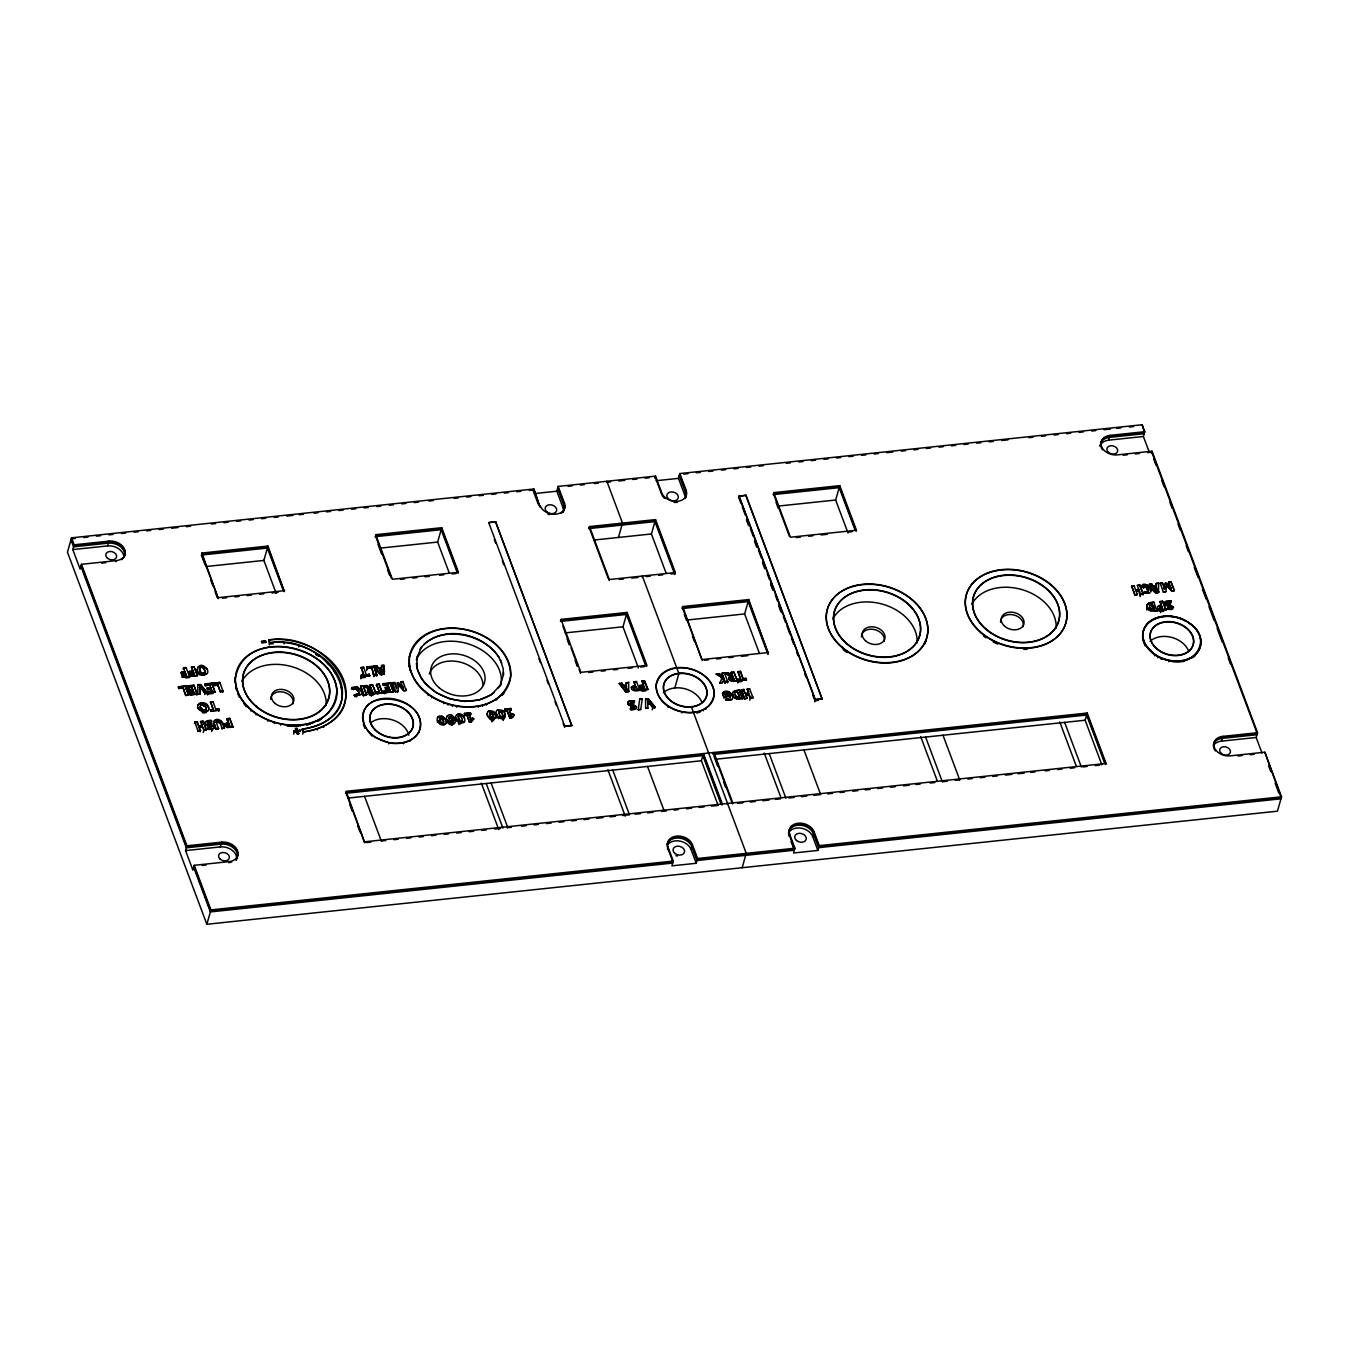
<?xml version="1.0" encoding="UTF-8"?>
<svg xmlns="http://www.w3.org/2000/svg" width="1349" height="1349" viewBox="0 0 1349 1349"><rect width="100%" height="100%" fill="white"/><g stroke="black" fill="none" stroke-linecap="round" stroke-linejoin="round"><path stroke-width="1.5" d="M206.937 694.094L207.324 692.745L200.664 684.516L197.797 684.651L197.831 694.128L200.141 693.875L199.837 686.135L205.082 693.184L204.694 694.533M200.141 693.875L200.192 689.069M383.909 674.433C385.831 670.402 382.256 660.066 381.548 668.261L378.715 668.564C372.712 660.858 375.68 672.274 381.244 674.888L383.993 674.095L383.892 665.124M623.592 685.461C630.27 684.483 621.602 687.619 621.838 683.083L619.275 683.673L626.02 692.121L628.685 691.649L628.668 682.358L626.206 682.948L628.668 682.358M654.72 708.343L655.108 706.994L648.447 698.765L645.581 698.9L645.615 708.377L647.925 708.124L647.621 700.384L648.076 702.981M1158.471 591.199L1158.656 583.139L1156.295 583.392L1156.312 586.275L1153.479 586.579C1147.476 578.873 1150.444 590.289 1156.009 592.902C1159.516 594.673 1158.403 588.805 1158.673 592.447M498.337 687.939L499.99 685.528L491.609 694.516L479.485 699.912L465 701.446L449.892 698.917L435.997 692.627L424.986 683.336L420.989 677.889L417.246 669.222L416.892 657.267L416.504 660.116M503.43 672.156L503.379 675.04L503.244 668.885L500.445 660.116L501.71 663M205.402 671.313L204.947 672.982L205.402 671.313C199.23 658.143 197.021 679.93 205.402 671.819M200.293 706.556C201.709 699.052 210.832 711.176 203.159 710.046C194.88 699.827 204.137 716.201 206.313 708.663M732.49 694.246L732.844 695.78L732.726 692.661M1157.189 611.063L1156.548 609.411L1157.189 611.063L1149.146 610.456L1147.257 607.994L1147.139 604.875M235.181 678.614L235.013 681.987C239.363 625.818 333.557 642.68 336.879 691.244C331.702 746.452 238.486 729 235.299 680.975M656.272 684.483C654.08 714.397 710.805 725.492 714.177 693.234C711.901 666.086 662.595 656.474 655.985 685.494M224.474 725.02L224.592 724.059M631.315 688.175L631.433 687.231M1157.493 606.898L1157.88 609.208L1159.651 610.355L1165.924 610.052L1162.551 601.199L1160.022 601.469L1161.202 605.229L1158.606 605.903L1161.304 604.892L1160.022 601.469M398.697 685.022L403.84 690.975L406.353 690.519L405.745 688.884L406.454 690.182L403.941 690.637L398.697 685.022L397.854 691.43L395.409 691.868L392.205 682.729L394.582 682.476L396.454 688.968L397.314 682.914L398.63 682.779L403.3 687.923L397.314 682.914M1162.433 583.072C1157.105 581.925 1166.598 583.932 1164.389 589.226L1165.249 583.19L1166.565 583.055L1171.236 588.181L1165.249 583.19M1149.432 605.566L1151.776 603.728C1158.572 611.282 1149.685 612.379 1149.483 605.92M211.355 727.836L206.06 725.189L205.099 722.423M627.74 702.964L627.791 703.942L627.791 702.391M1164.507 603.357L1170.865 607.404L1165.62 605.195L1164.507 603.357L1166.396 600.878L1171.387 600.996L1164.794 602.278L1165.266 601.519M213.816 728.038L213.968 727.178L213.597 728.494C214.44 722.997 199.483 721.631 213.85 726.622M636.576 707.483C634.62 703.773 622.58 700.957 636.543 706.589M1173.529 607.202L1167.138 603.307L1173.529 607.202L1171.792 609.495L1166.969 609.276L1172.804 608.905M361.599 692.29C366.81 694.684 345.496 697.821 358.733 693.42M728.005 694.937L725.745 695.393L728.005 694.937L728.359 696.455L723.84 696.927L722.508 693.352C727.381 686.152 737.768 698.377 730.214 700.232C720.096 700.418 734.446 696.792 725.425 699.794M1151.152 590.272C1154.744 589.075 1140.192 579.497 1142.552 587.135L1146.178 586.646L1148.505 590.879M638.262 709.759L639.713 699.069L642.259 698.799L640.724 709.49L638.262 709.759L640.724 709.49M409.607 655.918C403.671 707.685 499.366 729.809 510.63 676.271C511.035 627.437 423.991 607.472 409.32 656.929M503.481 674.719L499.906 685.865M207.341 673.438C191.17 681.953 197.291 654.72 207.51 670.133M197.999 705.122C194.863 710.198 207.662 714.633 208.606 709.574C209.702 706.083 206.245 702.728 202.856 702.711C200.107 701.699 196.532 706.893 198.792 704.144M207.679 672.729L207.864 670.723M443.551 723.115C444.327 721.125 441.73 715.425 439.656 718.157M449.622 720.231C457.176 723.182 448.998 724.649 449.032 717.348M462.285 721.142L462.471 720.299C461.105 724.076 457.783 718.41 458.39 716.353M445.844 723.3C448.846 718.747 437.902 712.373 437.278 718.612C436.891 721.9 439.909 725.307 443.265 725.071C444.883 725.728 446.755 721.462 445.355 724.126M446.823 716.656C443.905 721.395 454.36 726.673 455.203 722.322C456.299 718.983 453.483 715.172 450.06 714.869C448.306 713.739 445.743 718.461 447.312 715.83M486.938 713.705L487.023 714.751L487.697 711.564M448.93 717.668L449.116 716.825L449.453 719.236M458.491 715.847L458.306 716.69L458.761 715.476L460.481 715.779L461.678 718.09M487.107 714.414C493.7 730.703 501.879 706.994 487.984 711.547M498.776 712.087C498.574 708.596 504.155 714.919 502.536 715.122M504.088 718.224L504.846 713.638L505.133 716.083M504.948 717.061L505.234 715.746M1160.14 582.987L1163.344 592.144L1165.806 591.688L1166.632 585.297L1171.876 590.896L1174.389 590.457L1170.949 581.841L1168.622 582.093L1169.6 585.297M730.062 698.006L729.961 695.561L730.163 697.551M358.851 693.352C360.588 692.56 355.478 694.87 354.231 695.14M1148.589 590.542L1148.404 591.334C1149.719 588.113 1144.879 583.915 1142.552 587.135M216.312 722.103L216.211 722.44C218.572 717.702 222.062 726.807 221.776 728.696C228.79 728.291 218.791 714.666 214.238 721.041M416.79 657.604L421.63 646.879L419.977 649.291M199.601 668.429L199.821 668.042M533.85 488.996L539.836 506.718L533.85 488.996L71.548 537.829L67.45 552.196L206.852 924.267L1277.452 811.171L1281.55 796.804L1264.839 752.202L1230.086 755.878A12.934 9.544 15.9 0 1 1214.269 747.413A12.934 9.544 15.9 0 1 1222.767 736.369L1257.538 732.692L1152.063 451.207L1117.309 454.883A12.934 9.544 15.9 0 1 1101.492 446.401A12.934 9.544 15.9 0 1 1109.991 435.373L1144.761 431.697L1142.148 424.733L679.845 473.566L678.48 478.355L684.736 495.083A12.934 9.544 15.9 0 1 685.275 497.646M74.161 544.794L108.915 541.118A12.934 9.544 15.9 0 1 124.732 549.599A12.934 9.544 15.9 0 1 116.216 560.628L81.463 564.304L80.097 569.093L72.795 549.583L74.161 544.794L71.548 537.829M72.795 549.583L107.549 545.923L108.915 541.118M115.93 561.639L116.216 560.628M201.625 554.034L201.912 553.039L267.945 546.058L284.369 591.655L267.658 547.053L201.625 554.034L218.336 598.636L201.912 553.039M181.036 673.623L181.424 672.274L185.117 671.886L181.322 672.611L181.778 673.842L185.471 673.455L181.778 673.842M178.355 686.843L185.268 686.118L178.355 686.843L178.574 688.513L183.127 687.72L178.574 688.513M183.211 669.171L183.582 667.822L186.111 667.553L189.518 676.54L182.3 677.299L182.098 675.63L186.449 675.158L186.044 674.382L186.347 675.495L182.098 675.63M182.3 677.299L189.619 676.203L189.231 677.535L185.622 677.923M186.111 667.553L183.498 668.16M185.774 695.544L183.346 688.479L185.774 695.544L188.573 694.735L185.606 687.467L188.489 695.072M189.332 671.448L189.416 674.011L189.332 671.448L193.042 671.043L191.507 666.996L194.037 666.726L197.443 675.697L190.226 676.456L190.024 674.787L194.374 674.331L193.497 672.274L189.804 672.679M188.759 675.191L189.619 676.203M190.024 674.787L194.273 674.669L193.396 672.611L189.703 672.999L189.248 671.768L192.941 671.38L191.507 666.996M186.617 689.626L187.275 687.282L191.777 686.793L187.191 687.602L186.988 685.933L193.885 685.208L197.156 694.195L190.209 694.937L189.804 693.285L194.087 692.83L193.211 690.772L189.518 691.177L188.843 693.521M190.226 676.456L197.544 675.36M197.443 675.697L194.037 666.726M193.109 673.623L193.497 672.274M193.211 690.772L189.416 691.497L188.961 690.283L192.755 689.541L191.777 686.793M189.804 693.285L194.087 692.83M196.853 669.424C196.634 672.999 204.019 677.417 207.442 673.1M191.625 688.901L191.996 687.568M197.966 666.962L202.957 666.355L207.173 668.885M190.209 694.937L197.258 693.858L196.87 695.207M188.961 690.283L192.755 689.541M196.482 692.509L193.885 685.208M199.365 669.728L201.675 672.932L204.593 673.303M193.986 693.167L193.683 692.037M200.765 673.927L201.153 672.578M205.301 671.65L202.603 667.485M197.797 684.651L200.579 684.854L207.223 693.082L204.981 693.521L199.736 686.472M201.288 674.281L201.675 672.932M199.45 687.484L199.837 686.135M197.831 694.128L200.242 693.538M198.084 708.056L202.721 711.513L207.729 710.889M199.618 703.318L205.857 703.942L208.842 708.444M204.997 684.027L211.894 683.302L204.997 684.027L205.2 685.714L209.786 684.904L205.2 685.714M194.475 723.384L194.846 722.035L197.342 721.782C196.212 727.971 205.756 726.959 200.563 721.445L203.058 721.175L206.515 729.792L203.766 730.585C204.964 725.121 195.909 725.829 200.495 730.753L198.067 731.209L194.846 722.035M201.085 704.549L204.525 705.274L206.228 708.495M198.741 726.082L197.342 721.782M207.071 688.041L210.764 687.653L207.071 688.041L207.426 689.609L211.22 688.884L207.426 689.609M203.143 705.662L203.53 704.313M203.733 705.915L204.104 704.583M207.729 691.717L212.097 690.924L211.692 690.132L212.012 691.261L207.729 691.717L208.218 693.032L215.267 691.953L208.319 692.695L207.645 695.039M202.333 712.845L202.721 711.513M204.239 706.286L204.626 704.937M209.786 684.904L209.702 685.225M201.945 725.745L200.563 721.445M198.067 731.209L200.579 730.416L199.332 727.077M203.446 712.997L203.834 711.648M214.508 690.621L212.265 684.651L215.165 692.29M212.94 683.201L219.853 682.459L212.94 683.201L213.142 684.87L217.611 684.398L220.359 691.902L223.074 691.43L219.853 682.459M204.626 712.947L205.014 711.614M205.874 709.827L206.33 708.158M212.569 686.877L213.243 684.533L217.712 684.061L220.359 691.902M206.414 730.113L203.058 721.175M200.208 731.765L200.579 730.416M205.756 712.744L206.144 711.412M218.639 708.697L219.044 710.35L210.866 711.21L210.377 709.894L213.176 709.608L210.528 701.918L213.058 701.649L215.705 709.338L218.639 708.697L215.705 709.338M204.947 723.334L205.335 721.934L205.014 722.76M205.099 723.975L205.048 722.997M205.706 721.496C216.43 721.125 209.483 718.545 205.233 722.271M203.193 732.608L203.868 730.264L202.535 726.74M205.486 724.649L205.2 723.637M210.377 709.894L213.277 709.27L210.528 701.918M217.712 684.061L217.56 686.169L217.931 684.837M206.06 725.189L205.588 724.329M213.058 701.649L210.427 702.256M207.78 722.322L211.321 722.389L210.95 723.739M210.866 711.21L210.461 709.557M207.426 729.269C213.412 728.544 214.592 729.961 207.426 729.269L208.184 727.718L211.253 727.802M208.387 726.133C212.602 724.7 211.068 730.686 208.184 727.718M220.191 683.825L219.752 682.796M209.736 723.384L210.124 722.052M208.926 727.33L209.314 725.981M210.393 723.553L210.781 722.221M209.635 727.499L210.022 726.15M210.259 727.701L210.629 726.369M211.119 726.656L210.764 728.342M211.152 728.14L211.405 727.044M222.315 690.115L222.787 692.425M213.142 724.143L214.727 720.636M211.675 731.495L212.333 729.135M216.009 729.135L218.605 728.544L216.009 729.135L213.816 722.457M212.518 730.214L212.889 728.882M215.435 719.978L220.899 721.024L224.44 728.207M218.757 711.361L219.145 710.012L210.967 710.889M216.447 721.53L219.786 722.794M216.211 722.44L216.835 721.159M217.105 722.322L217.476 720.973M217.745 722.389L218.133 721.057M276.208 593.391L263.864 560.425L267.945 546.058M218.386 722.727L218.774 721.378M186.938 845.806L221.691 842.13A12.934 9.544 15.9 0 1 237.508 850.595A12.934 9.544 15.9 0 1 228.993 861.64L194.239 865.316L192.873 870.105L185.572 850.595L186.938 845.806L81.463 564.304M221.776 728.696L224.541 727.887M224.828 723.536L224.507 724.396L228.403 722.052L227.121 718.629L229.65 718.359L233.04 727.212L226.75 727.516L224.558 724.683L224.372 726.74L224.743 725.408L227.61 727.364L233.124 726.875M226.75 719.978L227.121 718.629M227.02 724.362L228.858 723.283L229.954 726.47L227.425 726.032L227.29 723.84M227.037 725.442L229.954 726.47M226.447 722.777L228.403 722.052M233.04 727.212L229.65 718.359M229.566 725.155L228.858 723.283M261.537 641.618L265.584 640.859L265.905 642.326L261.959 642.748L261.537 641.618L265.584 640.859M261.959 642.748L261.622 641.281M246.732 705.797L246.445 706.792L243.865 703.723M265.905 642.326L262.06 642.411M268.873 640.117C330.067 628.567 387.854 717.516 303.323 732.102L302.277 729.303C381.683 715.628 327.402 632.057 269.918 642.917L268.957 639.78A60.941 44.989 15.9 0 1 343.54 679.711A60.941 44.989 15.9 0 1 303.424 731.765L302.749 734.109M269.345 644.923L268.957 639.78M250.981 711.075L251.268 710.08M256.108 714.953L256.394 713.941M236.345 860.443A12.934 9.544 15.9 0 0 220.325 846.919L221.691 842.13M284.116 643.911L284.403 642.917M206.852 924.267L210.95 909.901L194.239 865.316M267.776 721.209L268.063 720.197M228.993 861.64L228.706 862.652A12.934 9.544 15.9 0 0 231.741 861.977M274.134 723.486L274.42 722.474M298.736 646.862L299.023 645.851M280.693 725.138L280.98 724.126M287.624 725.138L287.337 726.133L292.295 726.386M294.234 725.458L293.947 726.47L298.803 726.217M297.353 734.025L298.837 733.536L297.353 734.025L296.561 731.917L294.301 732.153L293.913 731.141L296.291 730.568L295.532 728.544L296.915 728.393L297.573 730.753L299.933 730.18L297.573 730.753M293.728 734.16L294.015 730.804M295.532 728.544L295.903 731.9L296.291 730.568M296.915 728.393L295.431 728.882L296.19 730.905L293.913 731.141M296.274 732.912L296.662 731.58L294.386 731.816M318.988 655.294L318.701 656.305L315.582 654.417M298.045 731.428L300.321 731.192L298.045 731.428L298.736 733.873M300.422 726.133L300.709 725.121M301.991 730.315L302.378 728.966A57.248 42.274 15.9 0 0 340.066 680.081A57.248 42.274 15.9 0 0 270.002 642.579M324.671 659.577L328.144 664.146M312.53 723.469L312.816 722.474M329.392 665.327L329.679 664.315M318.229 720.197L317.942 721.192L321.18 719.287M317.302 729.961L317.588 728.966M323.676 727.28L323.962 726.285M351.448 689.12L351.819 687.788L353.303 689.794M352.426 687.299L357.805 687.4L361.262 690.604L356.929 686.725L351.718 688.125L353 689.154L356.608 688.664L358.665 691.228L356.709 688.327L353.101 688.816M369.289 674.315L369.693 675.967L361.515 676.827L361.009 675.512L363.825 675.208L361.178 667.536L363.69 667.266L366.355 674.955L369.289 674.315L366.355 674.955M355.58 689.356L355.951 688.024M356.321 689.676L356.709 688.327M354.787 696.489L354.315 694.802M361.009 675.512L363.926 674.888L361.178 667.536M356.996 690.182L357.384 688.833M363.69 667.266L361.077 667.873M355.698 696.725L356.085 695.376L359.93 695.207M360.942 678.834L361.11 675.174M357.586 690.806L357.957 689.474M356.642 696.826L357.013 695.477M358.041 691.514L358.412 690.182M360.672 686.371L363.303 685.781L366.675 694.718L363.96 695.19L360.672 686.371L363.303 685.781M366.591 670.605L367.265 668.261L371.717 667.789L367.164 668.598L366.962 666.912L373.858 666.187L376.793 676.153M360.841 689.71L362.729 695.443M364.045 686.017L366.776 685.41L371.312 688.428L366.692 685.747L364.045 686.017L368.446 689.069L369.626 688.816L364.129 685.68M363.96 695.19L360.756 686.051M373.858 666.187L377.079 675.141L374.381 675.613L371.717 667.789M366.675 694.718L366.034 693.066M367.636 690.266L369.626 688.816M376.067 693.335L371.953 694.229L368.294 693.184L367.653 691.801L370.317 693.74L376.067 693.335L372.577 684.803L370.048 685.056L369.66 686.405M367.771 690.216L368.614 689.255M369.896 690.873C369.862 687.686 374.398 693.319 372.391 691.919M371.953 668.548L374.095 676.625L372.83 673.269M369.188 694.87L369.575 693.538M372.779 692.931L370.317 692.459L372.998 692.577M375.966 693.656L372.577 684.803M369.93 695.072L370.317 693.74M371.329 689.744L370.149 691.295M371.397 691.042L371.784 689.693M370.756 695.19L371.144 693.858M378.715 668.564L377.046 665.85M371.38 696.236L372.037 693.892M382.155 673.809L379.609 669.795L381.683 669.239L382.155 673.809L379.71 669.458M372.998 693.824L371.666 695.224M373.336 695.072L373.724 693.74M376.253 685.714L376.641 684.365L379.17 684.095L381.834 691.784L384.769 691.143L381.919 691.447M381.548 668.261L381.531 665.377M418.544 733.063C434.074 694.802 348.801 683.555 365.242 727.28L364.955 728.291L363.421 724.413M381.818 671.296L381.683 669.239M381.244 674.888L374.584 666.119M379.389 691.717L376.489 692.341L379.389 691.717L376.641 684.365M381.834 691.784L379.17 684.095M384.667 691.481L385.156 692.796L376.978 693.656L385.258 692.459L384.769 691.143M365.242 727.28L371.835 735.964M383.335 685.359L387.922 684.55L388.057 685.646L383.335 685.359L383.133 683.673L390.03 682.948L393.402 691.599L386.354 692.678L385.949 691.025L390.232 690.57L389.827 689.777L390.131 690.907L385.865 691.362M385.19 687.686L388.9 687.299L385.19 687.686L385.561 689.255L389.254 688.867M385.561 689.255L389.355 688.53L389.726 690.115M384.87 693.808L385.258 692.459M387.534 685.882L387.922 684.55M386.354 692.678L385.949 691.025M393.301 691.936L390.03 682.948M388.967 689.862L389.355 688.53M395.78 685.646L394.582 682.476M449.284 573.089L437.649 542.062L441.747 527.695L375.713 534.676L392.407 579.261L458.458 572.28L441.747 527.695M395.409 691.868L392.205 682.729M397.567 692.442L397.955 691.093L395.493 691.531M400.687 681.818L403.014 681.582L400.687 681.818L403.216 688.243M401.665 685.039L403.3 687.923M409.438 666.035L409.152 667.047L408.814 663.624M388.765 743.94L389.052 742.928C399.86 744.884 413.047 742.338 418.831 732.052M409.86 670.47L410.147 669.475M712.559 753.585L1086.906 714.026L1105.809 764.478L1106.096 763.467L1087.193 713.031L346.103 791.323L364.719 842.771L345.816 792.318L704.178 754.462M416.369 663.354C420.146 696.202 469.081 712.205 494.088 692.61M423.586 644.62C444.377 625.295 484.106 634.283 498.894 657.267C483.279 632.765 441.713 623.794 421.546 647.216M403.57 743.754L403.857 742.743M409.944 741.427L410.231 740.416M428.122 695.342L428.409 694.347M431.731 697.77L432.017 696.775M488.709 522.586L495.673 521.861L488.709 522.586L564.843 726.386L571.807 725.644L495.673 521.861M437.464 717.634L437.953 716.808M437.278 720.012L440.853 724.261L445.457 723.789M437.278 722.069L437.666 720.737M443.669 703.672L443.956 702.66M440.027 717.449L443.686 721.664M443.281 723.486C445.052 722.592 439.943 724.632 439.993 720.568C439.605 718.14 441.19 724.733 443.366 723.148M446.03 720.939L442.539 716.336M441.258 724.194L441.646 722.845M447.935 705.122L448.222 704.111M446.637 719.017L450.212 723.283L454.343 723.486M452.944 721.024C451.021 715.442 448.273 714.97 452.792 720.366M452.286 706.286L452.573 705.291M447.851 723.081L448.239 721.732M449.841 717.634L450.212 716.302M450.144 717.735L450.532 716.386M448.762 723.941L449.15 722.609M450.735 718.106L451.122 716.774M455.49 721.007L451.915 715.358M451.241 718.68L451.628 717.348M449.841 724.615L450.212 723.283M452.033 720.079L452.421 718.747M451.038 725.02L451.426 723.688M452.016 721.732L452.674 719.388M452.505 721.378L452.893 720.029M451.679 725.104L452.067 723.755M456.704 707.18L456.991 706.168M452.64 722.491L453.095 721.277M452.337 725.087L452.724 723.739M456.687 714.835C458.356 713.554 463.685 714.65 464.376 718.241C465.742 719.624 461.004 711.412 457.53 714.228C450.212 718.612 466.383 728.038 464.764 718.95M455.996 718.022L459.587 722.288L464.09 722.153M456.4 718.747L456.502 721.108L456.889 719.776M458.356 717.297L460.38 720.872L462.1 721.159M461.425 717.044L459.891 715.392M458.137 722.963L458.508 721.614M458.913 724.632L459.587 722.288M459.992 722.204L460.38 720.872M460.582 722.592L460.953 721.243M460.397 724.042L461.274 721.327M461.24 722.676L461.611 721.344M464.528 713.385L464.579 715.881L464.528 713.385L470.413 712.761L470.464 715.257M470.852 713.925L469.098 714.11L470.717 720.518L472.319 717.955L473.836 718.916L471.239 722.17L469.418 722.153L466.703 714.363L464.95 714.548M468.71 715.442L469.098 714.11M470.565 718.039L468.997 714.447L470.75 714.262L470.413 712.761M469.418 722.153L466.703 714.363M471.239 722.17L469.503 721.816M472.319 717.955L473.836 718.916M478.406 707.18L478.693 706.168M482.453 706.286L482.74 705.274M486.331 705.105L486.618 704.111M488.54 710.94L493.262 712.103L495.774 715.678M487.309 715.813L491.795 719.422L495.589 718.056M489.367 714.009L491.39 717.601L493.481 717.01L492.2 718.393L489.738 715.307L489.771 712.205L492.014 713.081L493.329 716.757L492.705 714.801M489.771 712.205L492.436 713.756M490.53 713.469L490.918 712.12M491.12 713.84L491.491 712.508M491.626 714.414L492.014 713.081M496.601 699.979L496.887 698.967M491.795 719.422L492.065 720.838L493.093 719.472M492.672 716.471L493.059 715.122M563.612 510.495A12.934 9.544 15.9 0 0 563.089 507.932L556.817 491.205L558.182 486.416L655.513 476.13L661.769 492.857A12.934 9.544 15.9 0 0 677.603 501.322A12.934 9.544 15.9 0 0 686.101 490.294L679.845 473.566M492.891 717.112L493.279 715.763M491.778 721.85L492.436 719.489M493.397 720.703L493.785 719.354M505.049 716.724C503.008 721.175 496.685 717.685 496.381 713.756C495.707 717.972 505.167 717.415 503.042 720.518M497.444 710.232C516.127 715.813 493.296 704.347 496.381 713.756M502.368 694.33L502.081 695.342L504.357 692.712M496.769 714.481L496.887 716.842M496.601 717.853L497.275 715.51M498.675 712.424L498.86 711.581M497.612 717.82L497.983 716.488M499.197 713.992L501.238 717.314L502.84 716.032L502.384 717.23M502.418 714.144L500.277 711.142M498.506 718.697L498.894 717.348M499.72 715.678L501.997 717.078L502.789 715.425M504.897 709.119L504.948 711.614L504.897 709.119L510.799 708.495L511.136 709.996L509.382 710.181L511.102 716.252C512.283 711.277 516.583 715.931 511.608 717.904L509.787 717.887L506.988 710.434L505.234 710.619L504.813 709.456L510.799 708.495M563.089 507.932L564.438 503.143L558.182 486.416M503.143 718.359L503.329 719.506M503.801 719.236L504.189 717.887M506.701 711.429L507.089 710.097L505.335 710.282M509.382 710.181L511.22 709.658M509.787 717.887L507.089 710.097M510.849 714.11L509.467 709.844M511.102 716.252L510.951 713.773M511.608 717.904L514.205 714.65M561.032 619.393L580.863 672.358L646.913 665.377L627.066 612.429L561.032 619.393L560.459 621.417L626.492 614.436L645.598 665.428M609.04 580.525L609.326 579.53L675.377 572.549L655.53 519.601L589.479 526.565L588.906 528.589L654.956 521.608L674.804 574.556M564.843 726.386L571.892 725.307M618.415 537.458L622.513 523.092L606.848 481.273L606.561 482.284L610.608 481.863M654.939 478.153L655.513 476.13M638.414 667.974L622.985 626.796L627.066 612.429M666.136 573.19L651.432 533.968L655.53 519.601M642.057 577.052L642.343 576.04L678.901 673.589A22.157 16.357 15.9 0 1 706.353 696.759A22.157 16.357 15.9 0 1 670.234 700.569A22.157 16.357 15.9 0 1 678.901 673.589M623.491 685.798L621.838 683.083M627.032 690.705L624.486 686.675L626.476 686.472L626.509 688.867M625.177 690.958L625.852 688.597L624.486 686.675M626.476 686.472L624.402 687.012M626.223 689.862L626.611 688.53L626.931 691.042L625.852 688.597M626.02 692.121L619.376 683.336M628.482 690.418L628.685 691.649M684.736 495.083L686.101 490.294M631.669 686.708L631.332 687.568L635.244 685.225L633.963 681.801L636.492 681.532L639.864 690.384L634.35 690.857L631.585 688.58M627.639 703.301L628.904 701.092L627.926 702.222M631.821 689.541L637.048 690.553L639.966 690.047L639.122 689.154M632.546 686.236L635.143 685.562L633.963 681.801M628.179 704.616L633.811 706.606L633.845 708.107L630.776 708.006L634.013 707.348L628.752 705.139L627.892 703.605M629.528 700.806L634.519 700.94L628.819 701.429M633.76 687.872L635.699 686.439C639.173 689.558 634.367 691.228 633.76 687.872L634.131 687.012M633.878 688.614L633.845 687.535M633.979 690.199L633.963 688.277M636.492 681.532L633.861 682.139M630.556 703.352C630.05 700.957 635.312 701.649 633.625 703.689M636.795 689.643L635.699 686.439M631.163 703.217L631.551 701.885M635.952 708.849L636.391 708.107C632.546 711.463 625.666 709.439 636.037 708.512M630.792 707.095L631.18 705.746M631.77 703.234L632.158 701.902M635.514 689.727L636.897 689.305M632.428 703.352L632.816 702.003M631.619 707.298L632.007 705.949M633.086 703.52L633.474 702.171M632.327 707.466L632.715 706.117M632.951 707.669L633.322 706.32M643.422 685.022C633.693 685.697 648.768 687.046 641.888 680.958L644.417 680.689L647.925 689.339L640.606 690.435L640.404 688.766L644.755 688.294L643.878 686.253L640.084 686.978L643.777 686.59L644.653 688.631L640.404 688.766M633.845 708.107L634.097 707.011M643.321 685.359L641.888 680.958M640.606 690.435L647.925 689.339M647.824 689.676L644.417 680.689M639.713 699.069L642.259 698.799M643.878 686.253L643.962 688.85L644.35 687.518M645.581 698.9L648.363 699.102L655.007 707.331L652.764 707.77L647.52 700.721M645.615 708.377L647.925 708.124M648.869 704.195L647.621 700.384M652.191 709.793L652.865 707.432L649.257 702.863M701.514 658.548L682.409 607.556L748.442 600.575L768.289 653.523L748.729 599.563L682.695 606.544L682.122 608.551L748.155 601.587L768.003 654.535M676.81 668.008L676.911 667.671A29.543 21.82 15.9 0 1 713.52 698.58A29.543 21.82 15.9 0 1 665.344 703.672A29.543 21.82 15.9 0 1 676.911 667.671M667.907 707.213L668.193 706.218M674.804 687.956L678.985 673.252A22.157 16.357 15.9 0 1 706.454 696.421A22.157 16.357 15.9 0 1 670.335 700.249A22.157 16.357 15.9 0 1 678.985 673.252M738.948 496.297L745.997 495.235L822.131 699.018L815.167 699.76L738.948 496.297L745.997 495.235M681.953 713.031L682.24 712.036M702.239 660.504L682.695 606.544M691.43 707.028L746.25 853.344L742.152 867.727M697.079 712.036L696.792 713.031L700.148 712.087M703.234 710.788L703.52 709.776M706.016 709.152L706.303 708.141M716.252 674.213L719.084 673.589L723.131 676.405L718.983 673.927L716.252 674.213L723.688 678.26L721.951 679.019L723.772 677.923L723.401 679.255M667.451 849.145L668.025 847.121A12.934 9.544 15.9 0 1 676.54 836.093A12.934 9.544 15.9 0 1 692.357 844.558L697.585 858.487L696.219 863.276L671.886 865.856L673.252 861.067L668.025 847.121M723.047 676.743L721.968 673.286L724.497 673.016L727.87 681.97L725.172 682.442L724.211 679.272L724.885 683.437L723.823 680.604M719.658 682.864L722.305 682.594L719.658 682.864L722.035 678.682M721.327 678.952L721.715 677.62L716.353 673.893M724.497 673.016L721.867 673.623M725.02 674.264L725.408 672.932L728.055 672.645L732.574 675.664L727.954 672.982L725.307 673.269L729.708 676.304L730.888 676.051L725.408 672.932M718.123 805.387L701.396 760.752L703.436 753.568L722.339 804.021L722.052 805.016L703.149 754.58M759.335 653.169L744.631 613.93L748.729 599.563M722.508 693.352L723.84 696.927M723.131 692.408L729.016 692.054L732.811 696.961M727.128 680.655L727.583 682.965M737.33 680.571L733.215 681.464L729.556 680.419L728.78 678.463L731.58 680.975L737.33 680.571L733.856 672.038L731.327 672.308L730.939 673.64M724.969 694.33L727.162 692.678L729.86 695.882M730.888 676.051L729.792 676.844L730.787 676.389M725.256 694.179L725.644 692.83M725.307 695.055L725.981 692.695M725.947 693.976L726.335 692.627M726.774 694.027L727.162 692.678M731.327 677.586L731.074 678.446C733.502 673.556 735.677 684.044 731.175 679.053L731.158 678.109M731.175 679.053L734.261 679.812M727.533 694.33L727.92 692.998M731.31 680.705L731.698 679.356M731.698 677.535L732.591 676.979M737.245 680.908L733.856 672.038M726.285 700.148L725.526 699.457M734.16 680.149L733.047 676.945M729.624 694.836L728.595 693.487M727.195 700.384L731.832 699.372M730.247 696.691L730.163 697.686M737.684 682.914L738.341 680.571L746.52 679.711L738.257 680.908L737.768 679.592L740.567 679.289L737.92 671.6L740.449 671.347L743.097 679.019L746.031 678.395L743.198 678.682M732.962 692.138L732.861 692.475M734.227 690.941L739.404 689.912L733.198 692.02M737.768 679.592L740.668 678.952L737.92 671.6M742.877 698.512L736.588 699.069L733.333 696.775L736.689 698.731L742.877 698.512L739.404 689.912M743.097 679.019L740.449 671.347M735.441 692.374L737.38 691.514L735.441 692.374C732.018 696.371 744.699 703.031 737.38 691.514M696.219 863.276L690.992 849.347L692.357 844.558M735.104 694.735L736.807 697.079L739.657 697.635M736.419 698.411L736.807 697.079M739.556 697.973L739.319 696.691M741.343 690.047L743.94 689.44C742.793 695.629 752.337 694.617 747.144 689.103L749.639 688.833L753.012 697.787L750.348 698.259L749.032 694.735L745.812 695.072L747.076 698.411L744.648 698.866L741.343 690.047L743.94 689.44M742.793 698.849L742.135 697.214M748.543 693.403L747.144 689.103M744.648 698.866L741.444 689.71M745.812 695.072L749.133 694.398L750.449 697.922L749.774 700.266M749.639 688.833L747.042 689.44M747.076 698.411L745.913 694.735M748.746 695.73L749.133 694.398M752.287 696.472L753.012 697.787M727.263 804.476L727.549 803.464M847.998 532.973L835.655 500.024L839.753 485.64L773.702 492.621L790.413 537.222L856.463 530.241L839.753 485.64M856.463 530.241L856.177 531.253L839.466 486.652L773.415 493.633L789.401 536.278M814.594 701.767L815.268 699.423L739.05 495.96M789.688 834.272L794.915 848.217L793.549 853.006L817.882 850.426L819.248 845.638L814.02 831.709A12.934 9.544 15.9 0 0 798.203 823.227A12.934 9.544 15.9 0 0 789.688 834.272L789.401 835.284A12.934 9.544 15.9 0 1 797.917 824.239A12.934 9.544 15.9 0 1 813.734 832.704L818.961 846.649L1281.263 797.799L1264.839 752.202M817.882 850.426L812.654 836.498L814.02 831.709M1099.924 446.148A12.934 9.544 15.9 0 1 1108.625 440.162L1109.991 435.373M1142.148 424.733L1144.475 432.692L1109.704 436.368A12.934 9.544 15.9 0 0 1102.555 449.892M1149.247 452.084L1143.396 436.486L1144.761 431.697M1151.49 453.213L1152.063 451.207M1101.863 764.832L1085.152 720.214L1087.193 713.031M1134.88 595.145L1137.409 594.369L1134.88 595.145L1131.676 585.989L1134.172 585.736L1135.571 590.036L1138.876 589.361L1135.571 590.036M1134.172 585.736L1131.575 586.326M1137.376 585.399L1139.888 585.129L1137.376 585.399L1138.775 589.698M1136.145 591.031L1139.365 590.677L1136.145 591.031L1137.308 594.707M1140.023 596.562L1140.681 594.201L1143.345 593.729L1139.888 585.129M1142.569 585.281L1143.446 584.707M1143.75 586.191L1143.834 587.371M1143.362 585.028L1144.34 584.555M1143.547 588.383L1144.205 586.022M1139.365 590.677L1140.596 594.538L1143.244 594.066L1142.62 592.43M1144.289 587.287L1144.677 585.955M1144.239 584.893L1145.436 584.539M1142.957 595.078L1143.345 593.729M1145.132 587.338L1145.503 586.006M1143.783 593.105L1149.483 593.189L1143.783 593.105L1144.559 591.655L1147.948 591.722M1144.559 591.655L1147.864 592.059M1145.335 584.876L1146.481 584.707M1145.891 587.658L1146.262 586.309M1146.566 588.147L1146.937 586.815M1151.051 590.609L1147.459 585.044M1146.852 589.8L1147.51 587.456M1150.663 592.093L1151.051 591.064M1146.903 606.46L1150.124 610.608L1157.29 610.726M1147.375 604.352L1147.038 605.212L1148.64 603.155L1153.817 602.126L1156.447 609.748M1147.105 606.848L1146.97 608.989M1146.684 610.001L1147.358 607.657M1147.611 604.217L1148.64 603.155M1153.479 586.579L1151.827 583.864M1148.539 603.492L1149.854 602.666M1153.817 589.817L1154.474 587.473L1156.464 587.253L1156.919 591.823L1154.39 587.793L1156.363 587.591L1156.919 591.823M1149.854 604.588L1151.776 603.728M1149.517 606.932L1151.22 609.276L1154.07 609.832M1149.753 603.003L1151.27 602.396M1156.312 586.275L1156.295 583.392M1155.739 589.715L1154.474 587.473M1156.464 587.253L1156.076 588.602L1154.103 588.805M1150.832 610.625L1151.22 609.276M1156.009 592.902L1149.365 584.134M1158.656 583.139L1156.194 583.729M1142.856 639.898C1139.45 617.286 1170.106 610.777 1185.552 621.046M1153.817 602.126L1151.186 602.733M1143.699 642.849L1143.143 638.903M1153.968 610.17L1153.715 608.905M1145.031 645.733L1143.986 641.837M1157.712 606.376L1157.627 606.713M1163.614 586.259L1162.518 582.734M1157.543 608.584L1160.511 610.186L1166.025 609.714M1157.594 610.22L1157.982 608.871M1158.066 610.709L1158.454 609.36M1163.344 592.144L1165.806 591.688M1164.389 589.226L1163.715 585.921M1159.803 608.028L1161.759 606.123L1162.855 609.31L1160.325 608.854L1159.904 607.202M1159.921 608.281L1162.855 609.31M1166.632 585.297L1171.775 591.233L1174.389 590.457M1159.364 611.367L1159.735 610.018M1160.14 608.686L1160.814 606.325M1165.924 610.052L1162.551 601.199M1160.123 611.535L1160.511 610.186M1161.759 606.123L1162.079 609.343L1162.467 607.994M1160.68 612.615L1161.337 610.271M1169.313 586.309L1168.622 582.093M1174.304 590.795L1170.949 581.841M1162.72 611.552L1163.108 610.22M1163.378 611.468L1163.749 610.136M1166.666 604.672C1165.367 601.418 1171.977 600.963 1170.494 603.762M1167.425 603.408L1167.812 602.076M1168.032 603.29L1168.403 601.941M1167.239 602.666L1169.01 601.958M1170.966 607.067L1167.644 608.062L1170.713 608.163M1169.296 603.408L1169.684 602.059M1154.542 655.799L1154.828 654.805L1145.318 644.721M1169.954 603.576L1170.325 602.227M1157.762 657.739L1158.049 656.744L1154.828 654.805M1161.219 659.374L1161.506 658.379L1158.049 656.744M1168.588 661.634L1168.875 660.622C1193.899 668.986 1214.454 637.807 1188.773 623.002M1183.427 661.634L1183.714 660.622M1192.938 656.744L1192.651 657.739L1195.062 655.799M1213.881 744.918A12.934 9.544 15.9 0 1 1221.401 741.157L1222.767 736.369M1262.023 753.096L1256.172 737.481L1257.538 732.692M213.614 722.541L213.429 723.806M213.715 722.12L213.985 721.209M369.795 691.211L370.064 690.351M211.827 720.973L211.237 722.727L209.365 722.271M634.519 700.94L633.912 702.694L630.843 702.34M1171.387 600.996L1170.78 602.75L1168.925 602.295M1159.82 607.539L1160.191 606.679M630.118 709.22L630.877 707.669M1166.969 609.276L1167.745 607.724M722.305 682.594L724.211 679.272M728.797 677.839L729.893 676.507M493.026 718.224L493.43 716.42M725.256 693.319L728.494 693.824M630.944 702.02L630.185 703.571M1160.089 607.016L1161.658 606.443L1162.366 608.332M368.53 689.592L369.525 689.154M306.661 725.138L310.574 724.025M370.435 690.3L371.683 690.03M227.829 723.823L228.774 723.62M634.671 686.995L635.615 686.776M205.082 693.184L207.324 692.745M652.865 707.432L655.108 706.994M744.749 698.529L747.177 698.091M203.868 730.264L206.515 729.792M750.449 697.922L753.096 697.45M381.345 674.567L383.993 674.095M1156.11 592.565L1158.774 592.11M626.121 691.784L628.786 691.329M725.273 682.105L727.971 681.633M185.875 695.207L188.573 694.735M220.46 691.565L223.158 691.093M374.466 675.293L377.18 674.82M364.061 694.853L366.776 694.381M75.443 538.403L71.261 538.841L73.875 545.805L108.628 542.129A12.934 9.544 15.9 0 1 123.079 548.116A12.934 9.544 15.9 0 1 121.528 559.7M83.807 537.509L87.989 537.071M96.352 536.177L100.551 535.738M108.915 534.862L113.097 534.423M121.461 533.529L125.642 533.091M134.006 532.214L138.205 531.759M146.569 530.882L150.751 530.444M159.115 529.55L163.296 529.112M171.66 528.235L177.95 527.56M186.314 526.683L190.496 526.245M211.405 524.036L215.604 523.581M223.968 522.704L228.15 522.265M236.513 521.372L240.695 520.933M249.059 520.056L253.258 519.618M261.622 518.724L265.804 518.286M274.167 517.392L278.349 516.954M286.713 516.077L293.003 515.402M299.276 514.745L303.458 514.306M313.912 513.193L318.094 512.755M326.458 511.878L330.657 511.44M339.021 510.546L343.202 510.107M351.566 509.231L355.748 508.775M364.112 507.899L368.311 507.46M376.675 506.566L380.856 506.128M389.22 505.251L393.402 504.796M401.766 503.919L405.965 503.481M414.328 502.587L418.51 502.148M428.965 501.052L433.147 500.597M454.073 498.388L458.255 497.95M466.619 497.073L470.801 496.617M479.182 495.741L483.364 495.302M491.727 494.409L495.909 493.97M504.273 493.093L508.455 492.655M516.836 491.761L521.018 491.323M529.381 490.446L533.563 489.991M568.03 486.348L572.094 485.927M580.205 485.067L584.252 484.645M594.386 483.566L598.45 483.144M618.719 481.003L624.806 480.362M632.917 479.502L636.981 479.064M645.092 478.221L649.139 477.782M683.741 474.123L687.923 473.684M696.286 472.808L700.468 472.369M708.849 471.476L713.031 471.037M721.395 470.16L725.577 469.705M733.94 468.828L738.122 468.39M746.486 467.496L750.685 467.058M759.049 466.181L763.23 465.725M786.248 463.297L790.43 462.859M798.793 461.982L802.975 461.527M811.339 460.65L815.521 460.211M823.902 459.318L828.084 458.879M836.447 458.002L840.629 457.564M848.993 456.67L853.175 456.232M861.556 455.338L865.738 454.9M874.101 454.023L878.283 453.584M886.647 452.691L892.92 452.033M901.301 451.139L905.483 450.701M913.846 449.824L918.028 449.386M926.392 448.492L930.574 448.053M938.955 447.177L943.136 446.721M951.5 445.844L955.682 445.406M964.046 444.512L968.228 444.074M976.609 443.197L980.79 442.742M989.154 441.865L993.336 441.427M1001.7 440.533L1007.973 439.875M1028.899 437.666L1033.081 437.228M1041.445 436.334L1045.627 435.896M1054.007 435.019L1058.189 434.58M1066.553 433.687L1070.735 433.248M1079.099 432.354L1083.281 431.916M1091.661 431.039L1095.843 430.601M1104.207 429.707L1110.48 429.049M1116.753 428.392L1120.935 427.937M1129.315 427.06L1133.497 426.621M534.508 493.565L556.817 491.205M656.17 480.716L678.48 478.355M1144.188 433.703L1109.418 437.38A12.934 9.544 15.9 0 0 1100.379 445.844M1108.625 440.162L1143.396 436.486M101.63 563.157L105.711 562.718M1123.161 455.237L1127.241 454.798M1135.42 453.938L1139.517 453.5M1147.695 452.64L1151.776 452.202L1257.251 733.704L1222.481 737.38A12.934 9.544 15.9 0 0 1215.331 750.904M375.14 536.683L441.174 529.702L457.159 572.364M773.129 494.628L839.179 487.663L855.165 530.309M206.077 566.529L263.864 560.425M379.862 548.166L437.649 542.062M777.867 506.128L835.655 500.024M593.644 540.072L651.432 533.968M218.622 597.624L284.656 590.643M222.45 598.197L226.581 597.759M234.844 596.882L238.958 596.443M247.221 595.583L251.352 595.145M259.598 594.268L263.73 593.83M271.992 592.97L278.181 592.312M400.383 579.396L404.515 578.957M412.76 578.097L416.892 577.659M425.154 576.782L429.269 576.343M439.589 575.247L443.72 574.826M451.982 573.949L456.114 573.51M796.315 537.577L800.446 537.138M808.709 536.261L812.823 535.823M821.086 534.946L827.274 534.305M847.914 532.113L852.045 531.675M619.36 579.446L623.491 579.008M631.737 578.131L637.942 577.473M646.188 576.613L650.319 576.175M658.565 575.298L662.696 574.859M670.959 574L675.09 573.561L655.243 520.596L589.193 527.577L608.298 578.569M560.746 620.405L626.779 613.424L646.626 666.389M191.423 667.317L193.952 667.064M565.197 632.9L622.985 626.796M686.843 620.051L744.631 613.93M366.861 667.249L373.774 666.524M374.499 666.457L376.961 666.187M381.43 665.715L383.791 665.462M1149.264 584.454L1151.726 584.201M1168.521 582.431L1170.848 582.178M186.887 686.27L193.784 685.545M378.816 668.227L381.632 667.94M1153.58 586.242L1156.413 585.938M186.904 688.614L189.889 688.294M212.855 685.865L215.84 685.562M379.609 669.795L381.598 669.576M361.599 676.49L369.778 675.63M207.931 694.027L213.142 693.487M361.228 677.839L365.309 677.4M1159.921 601.806L1162.45 601.536M369.946 685.393L372.493 685.123M379.069 684.432L376.54 684.702L379.305 692.054M383.032 684.01L389.928 683.285M392.104 683.066L394.481 682.813M386.455 692.341L393.402 691.599M702.525 659.492L768.576 652.528M588.838 672.493L592.97 672.055M601.216 671.178L605.347 670.74M613.61 669.863L617.724 669.441M628.044 668.345L632.175 667.907M640.438 667.03L644.569 666.591M704.313 660.285L708.427 659.846M716.69 658.986L720.821 658.548M729.067 657.671L733.198 657.233M741.461 656.356L747.65 655.715M194.762 722.373L197.241 722.12M200.461 721.782L202.957 721.513M229.566 718.697L227.037 718.966L228.318 722.389M198.826 725.762L202.046 725.408M199.23 727.415L202.451 727.06M619.275 683.673L621.737 683.42M641.804 681.296L644.333 681.026M733.755 672.375L731.225 672.645L732.49 676.001M737.819 671.937L740.348 671.667M642.124 691.244L645.733 690.873M737.97 681.903L742.051 681.481M470.312 713.098L464.427 713.722L464.865 714.886L466.619 714.7M745.424 693.42L748.628 693.082M723.941 696.59L728.443 696.118M723.553 697.939L726.571 697.618M815.268 699.423L822.216 698.681M814.88 700.755L818.371 700.384M345.529 793.33L703.891 755.474M348.16 798.068L701.396 760.752M715.914 759.217L1085.152 720.214M1256.964 734.716L1222.194 738.375A12.934 9.544 15.9 0 0 1213.493 744.378M185.572 850.595L220.325 846.919M1221.401 741.157L1256.172 737.481M365.006 841.759L1106.096 763.467M366.81 842.552L370.992 842.113M381.43 841L385.662 840.562M393.975 839.685L398.242 839.23M406.504 838.353L410.821 837.898M419.05 837.038L423.384 836.565M431.579 835.706L435.963 835.25M444.125 834.39L448.543 833.918M456.653 833.058L461.122 832.586M469.199 831.726L473.684 831.254M481.745 830.411L486.264 829.939M494.645 829.045L500.546 828.421M507.224 827.713L511.406 827.274M521.439 826.212L526.076 825.723M533.985 824.897L538.167 824.441M546.514 823.564L551.235 823.059M559.059 822.232L563.798 821.743M571.588 820.917L576.377 820.411M584.134 819.585L588.957 819.079M596.68 818.27L602.936 817.612M609.917 816.87L615.481 816.28M622.479 815.538L628.769 814.88M635.059 814.206L640.556 813.632M647.638 812.891L653.101 812.3M661.448 811.423L666.49 810.884M673.994 810.091L678.176 809.653M686.523 808.776L691.649 808.236M699.069 807.444L704.212 806.904M711.614 806.129L717.87 805.454M737.734 803.363L742.911 802.824M750.28 802.031L755.423 801.491M762.826 800.716L769.099 800.058M775.371 799.384L780.447 798.844M788.794 797.967L794.19 797.394M801.306 796.652L806.736 796.079M813.818 795.32L820.074 794.662M827.662 793.87L832.586 793.347M840.208 792.538L844.39 792.099M852.753 791.205L857.627 790.699M865.299 789.89L870.139 789.384M877.845 788.558L882.651 788.052M890.391 787.243L895.163 786.737M903.51 785.843L909.226 785.253M916.022 784.528L920.187 784.089M930.136 783.044L934.79 782.538M942.681 781.712L947.302 781.223M955.227 780.38L959.814 779.907M967.773 779.064L972.325 778.575M980.318 777.732L984.837 777.26M992.864 776.417L997.349 775.928M1005.427 775.085L1011.952 774.393M1017.972 773.753L1024.245 773.095M1030.72 772.404L1034.902 771.965M1045.155 770.886L1049.488 770.431M1057.7 769.554L1062 769.099M1070.246 768.239L1074.529 767.783M1082.809 766.907L1087.041 766.468M1095.354 765.591L1099.553 765.136M202.131 865.451L206.228 865.013M1237.977 756.013L1242.058 755.592M1250.236 754.732L1254.334 754.293M210.95 909.901L673.252 861.067M697.585 858.487L794.915 848.217M819.248 845.638L1281.55 796.804M672.679 863.073L210.377 911.924L193.666 867.323M1280.977 798.81L818.674 847.644L813.447 833.716A12.934 9.544 15.9 0 0 797.63 825.251A12.934 9.544 15.9 0 0 789.114 836.279M269.631 643.911L273.206 643.726M371.042 688.766L370.048 685.056M509.888 717.55L511.709 717.567M721.715 677.62L723.772 677.923M1168.875 660.622L1161.506 658.379M726.369 699.811L727.28 700.047M355.175 695.157L356.085 695.376M389.052 742.928L374.921 737.262L369.322 732.659M450.617 715.29L451.814 715.695M441.241 716.268L442.455 716.673M1146.38 585.044L1147.358 585.382M512.603 714.026L514.121 714.987M1141.372 585.77L1142.654 586.798M369.997 691.464L370.317 692.459M333.658 670.436L335.395 673.134M1155.84 589.395L1157.02 591.486M498.894 657.267L500.361 660.437M504.341 712.609L504.745 713.975M732.945 695.443L733.333 696.775M1169.701 584.96L1171.151 588.518M237.913 693.942L239.464 697.298M1153.699 459.115L1155.924 465.034M1161.826 480.767L1164.035 486.685M1169.937 502.435L1172.146 508.337M1178.048 524.087L1180.257 529.988M1186.159 545.738L1188.368 551.64M1194.27 567.389L1197.963 577.237M1202.381 589.041L1206.073 598.889M1209.024 606.763L1214.184 620.54M1217.135 628.415L1222.295 642.191M1228.197 657.941L1230.406 663.843M1268.633 765.844L1270.809 771.662M1275.159 783.297L1278.801 792.993M1151.692 604.048L1153.631 609.242M1151.405 605.06L1152.687 608.517M1139.787 585.466L1142.519 592.767M1138.978 592.026L1140.31 595.55M1131.676 585.989L1134.981 594.825M1104.797 763.551L1086.62 715.037L713.301 754.479L713.874 752.472L732.777 802.908M1064.631 722.373L1081.358 767.008M1059.724 721.9L1076.418 766.451M942.985 735.239L959.695 779.857M925.599 737.06L942.31 781.695M920.676 736.588L937.37 781.138M776.046 502.384L778.221 508.202M745.896 495.555L822.131 699.018M738.662 497.309L740.854 503.177M742.321 507.089L745.255 514.913M746.722 518.825L748.914 524.694M750.381 528.606L753.315 536.43M754.782 540.342L756.991 546.21M758.458 550.122L761.376 557.946M762.843 561.858L765.052 567.727M767.244 573.595L769.453 579.463M770.903 583.375L773.112 589.243M775.304 595.111L777.513 600.979M778.98 604.892L781.897 612.733M783.364 616.645L785.573 622.513M787.04 626.425L789.974 634.249M791.441 638.161L793.634 644.029M796.568 651.854L798.035 655.766M804.628 673.37L806.095 677.282M812.688 694.887L814.155 698.799M746.435 519.82L748.628 525.688M754.496 541.354L756.705 547.222M762.556 562.87L764.765 568.738M770.616 584.387L772.825 590.255M778.693 605.903L780.886 611.772M803.937 749.926L820.664 794.544M679.559 474.578L685.815 491.289A12.934 9.544 15.9 0 1 684.837 498.574M679.272 475.573L685.528 492.301A12.934 9.544 15.9 0 1 685.73 497.343M746.031 678.395L746.435 680.048M769.183 753.585L785.894 798.22M743.839 689.777L745.322 693.757M737.852 679.255L738.341 680.571M742.372 694.566L743.704 698.107M764.259 753.113L780.953 797.664M739.303 690.25L742.034 697.551M731.327 672.308L732.574 675.664M737.279 691.852L739.218 697.028M655.226 477.141L661.482 493.869A12.934 9.544 15.9 0 0 664.939 498.574M790.059 837.021L794.628 849.212L697.298 859.498L692.071 845.57A12.934 9.544 15.9 0 0 676.254 837.088A12.934 9.544 15.9 0 0 667.738 848.133L672.966 862.062L210.663 910.912L193.952 866.311M791.07 841.506L794.342 850.224L697.011 860.51L691.784 846.565A12.934 9.544 15.9 0 0 679.238 838.1A12.934 9.544 15.9 0 0 667.266 844.086M721.968 673.286L723.131 676.405M727.904 695.275L728.359 696.455M725.138 693.167L725.745 695.393M684.314 614.436L686.523 620.321M692.408 636.02L694.6 641.905M713.587 753.467L732.49 803.92M714.026 756.418L717.651 766.114M723.469 781.644L725.661 787.462M702.863 755.575L721.041 804.088M589.479 526.565L609.326 579.53M639.713 685.41L640.084 686.978M557.896 487.427L564.152 504.155A12.934 9.544 15.9 0 1 561.235 513.244M557.609 488.439L563.865 505.15A12.934 9.544 15.9 0 1 562.887 512.435M647.52 766.451L664.231 811.069M533.277 491.002L538.15 504.003M562.938 626.29L569.565 643.945M571.032 647.857L577.642 665.512M579.109 669.441L580.576 673.353M567.069 639.055L569.278 644.94M575.146 660.639L577.355 666.524M612.75 770.11L629.46 814.745M607.859 769.706L625.245 816.145M495.623 521.996L571.807 725.644M494.257 539.398L495.724 543.31M502.317 560.914L503.784 564.826M538.959 658.734L540.426 662.646M547.019 680.25L548.487 684.162M555.097 701.767L556.547 705.679M563.157 723.283L564.624 727.195M510.698 708.832L511.136 709.996M458.171 573.291L441.46 528.707L375.427 535.671L391.395 578.333M491.087 782.976L507.797 827.595M486.213 783.482L502.941 828.117M481.323 783.078L498.725 829.517M378.04 544.44L381.666 554.135M387.483 569.649L389.659 575.467M403.014 681.582L405.644 689.221M391.817 684.061L393.132 687.585M388.158 685.309L388.799 687.636M376.59 692.003L376.978 693.656M369.188 674.652L369.693 675.967M363.201 686.118L365.933 693.403M361.043 689.154L363.674 696.202M364.567 796.332L381.278 840.967M283.357 590.727L267.372 548.065L201.338 555.046L204.964 564.742M349.88 804.965L352.072 810.8M357.89 826.313L360.065 832.131M302.378 728.966L303.424 731.765M299.933 730.18L300.22 731.529M296.662 731.58L297.454 733.687M210.781 580.255L212.957 586.073M215.132 591.874L217.307 597.691M210.022 685.663L210.663 687.973M211.22 688.884L211.591 690.469M207.813 691.379L208.319 692.695M216.481 722.862L218.504 728.882M214.019 723.233L216.11 728.814M213.631 724.565L215.031 728.291M192.654 689.879L191.676 687.13M193.109 691.11L193.582 692.374M183.582 667.822L185.015 672.224M185.572 673.117L185.943 674.719M189.045 689.946L189.518 691.177M181.424 672.274L181.879 673.505M81.176 565.315L186.651 846.801L221.405 843.142A12.934 9.544 15.9 0 1 234.895 847.965A12.934 9.544 15.9 0 1 236.244 858.875M70.974 539.836L73.588 546.817L108.342 543.141A12.934 9.544 15.9 0 1 124.361 556.665M80.889 566.327L186.364 847.813L221.118 844.137A12.934 9.544 15.9 0 1 234.608 848.976A12.934 9.544 15.9 0 1 235.957 859.886M462.049 718.393L462.37 720.636M183.127 687.72L183.262 688.816M235.653 687.113L236.648 690.536M361.262 690.604L361.414 691.801M211.894 683.302L212.164 684.988M367.569 692.138L367.501 690.705M213.918 723.553L213.816 721.782M358.75 690.89L358.952 692.897M185.268 686.118L185.504 687.805M498.826 712.694L498.877 713.672M439.774 719.911L439.656 718.326M383.133 683.673L383.42 685.022M366.962 666.912L367.265 668.261M186.988 685.933L187.275 687.282M341.331 687.113L341.803 690.907M1167.07 602.733L1167.037 603.644M207.527 722.727L207.493 723.62M626.307 682.611L626.324 685.494M728.764 677.957L728.679 678.8M564.438 503.143A12.934 9.544 15.9 0 1 555.94 514.188A12.934 9.544 15.9 0 1 540.123 505.706M677.316 502.334A12.934 9.544 15.9 0 1 674.028 502.334M1027.179 649.274A51.7 38.177 15.9 0 1 1023.908 649.358M997.737 644.08A51.7 38.177 15.9 0 1 993.168 641.989M986.052 637.824A51.7 38.177 15.9 0 1 983.421 635.952M925.616 641.315A51.7 38.177 15.9 0 1 924.234 644.367M847.02 652.528A51.7 38.177 15.9 0 1 843.125 649.662M925.886 640.758A51.7 38.177 15.9 0 1 924.689 643.861M234.709 681.296A51.7 38.177 15.9 0 1 234.962 677.94M663.404 692.745A22.157 16.357 15.9 0 1 684.668 688.698A22.157 16.357 15.9 0 1 701.918 702.475M416.487 659.357A44.315 32.73 15.9 0 1 467.85 643.76A44.315 32.73 15.9 0 1 500.951 685.073M429.302 674.045A27.705 20.454 15.9 0 1 458.542 661.752A27.705 20.454 15.9 0 1 483.009 684.87M107.549 545.923A12.934 9.544 15.9 0 1 123.906 556.952M675.933 855.755A5.902 4.367 15.9 0 1 677.434 856.059M548.014 514.34A5.902 4.367 15.9 0 1 549.515 514.644M667.654 844.643A12.934 9.544 15.9 0 1 680.115 841.135A12.934 9.544 15.9 0 1 690.992 849.347M370.722 722.744A22.157 16.357 15.9 0 1 393.031 720.096A22.157 16.357 15.9 0 1 408.865 735.222M270.761 699.338A11.45 8.448 15.9 0 1 283.138 692.054A11.45 8.448 15.9 0 1 292.952 703.807M241.96 681.228A44.315 32.73 15.9 0 1 291.755 666.642A44.315 32.73 15.9 0 1 326.171 705.375M1150.039 641.348A22.157 16.357 15.9 0 1 1171.303 637.301A22.157 16.357 15.9 0 1 1188.57 651.061M832.889 618.786A44.315 32.73 15.9 0 1 882.684 604.217A44.315 32.73 15.9 0 1 917.084 642.95M971.921 604.099A44.315 32.73 15.9 0 1 1021.716 589.53A44.315 32.73 15.9 0 1 1056.115 628.263M1000.536 622.209A11.635 8.583 15.9 0 1 1013.116 614.807A11.635 8.583 15.9 0 1 1023.082 626.745M861.488 636.897A11.635 8.583 15.9 0 1 874.068 629.494A11.635 8.583 15.9 0 1 884.05 641.433M789.3 831.793A12.934 9.544 15.9 0 1 801.778 828.269A12.934 9.544 15.9 0 1 812.654 836.498M439.757 717.82L439.572 718.663L439.757 717.82M981.212 632.951A51.7 38.177 15.9 0 0 1065.508 624.047A51.7 38.177 15.9 0 0 1001.43 569.969A51.7 38.177 15.9 0 0 981.212 632.951M842.181 647.638A51.7 38.177 15.9 0 0 926.459 638.735A51.7 38.177 15.9 0 0 862.399 584.657A51.7 38.177 15.9 0 0 842.181 647.638M439.184 687.771A27.705 20.454 15.9 0 0 484.342 682.999A27.705 20.454 15.9 0 0 450.01 654.029A27.705 20.454 15.9 0 0 439.184 687.771M107.465 558.233A5.548 4.098 15.9 0 0 116.503 557.289A5.548 4.098 15.9 0 0 109.64 551.488A5.548 4.098 15.9 0 0 107.465 558.233M220.241 859.246A5.548 4.098 15.9 0 0 229.279 858.284A5.548 4.098 15.9 0 0 222.416 852.501A5.548 4.098 15.9 0 0 220.241 859.246M546.935 511.962A5.902 4.367 15.9 0 0 556.564 510.934A5.902 4.367 15.9 0 0 549.245 504.762A5.902 4.367 15.9 0 0 546.935 511.962M674.854 853.377A5.902 4.367 15.9 0 0 684.483 852.349A5.902 4.367 15.9 0 0 677.164 846.177A5.902 4.367 15.9 0 0 674.854 853.377M374.87 729.775A22.157 16.357 15.9 0 0 412.001 729.32A22.157 16.357 15.9 0 0 387.703 704.245A22.157 16.357 15.9 0 0 374.87 729.775M274.977 703.385A11.45 8.448 15.9 0 0 293.627 701.413A11.45 8.448 15.9 0 0 279.445 689.44A11.45 8.448 15.9 0 0 274.977 703.385M256.243 706.657A44.315 32.73 15.9 0 0 328.482 699.018A44.315 32.73 15.9 0 0 273.56 652.663A44.315 32.73 15.9 0 0 256.243 706.657M1156.902 649.071A22.157 16.357 15.9 0 0 1193.022 645.26A22.157 16.357 15.9 0 0 1165.57 622.074A22.157 16.357 15.9 0 0 1156.902 649.071M847.155 644.215A44.315 32.73 15.9 0 0 919.394 636.593A44.315 32.73 15.9 0 0 864.49 590.238A44.315 32.73 15.9 0 0 847.155 644.215M986.186 629.528A44.315 32.73 15.9 0 0 1058.442 621.906A44.315 32.73 15.9 0 0 1003.521 575.551A44.315 32.73 15.9 0 0 986.186 629.528M1151.928 652.494A29.543 21.82 15.9 0 0 1200.087 647.402A29.543 21.82 15.9 0 0 1163.479 616.51A29.543 21.82 15.9 0 0 1151.928 652.494M1004.803 626.358A11.635 8.583 15.9 0 0 1023.773 624.351A11.635 8.583 15.9 0 0 1009.356 612.193A11.635 8.583 15.9 0 0 1004.803 626.358M865.771 641.045A11.635 8.583 15.9 0 0 884.725 639.038A11.635 8.583 15.9 0 0 870.307 626.88A11.635 8.583 15.9 0 0 865.771 641.045M1221.334 753.484A5.548 4.098 15.9 0 0 1230.355 752.523A5.548 4.098 15.9 0 0 1223.492 746.739A5.548 4.098 15.9 0 0 1221.334 753.484M1108.558 452.471A5.548 4.098 15.9 0 0 1117.579 451.527A5.548 4.098 15.9 0 0 1110.716 445.726A5.548 4.098 15.9 0 0 1108.558 452.471M668.598 499.096A5.902 4.367 15.9 0 0 678.227 498.085A5.902 4.367 15.9 0 0 670.908 491.913A5.902 4.367 15.9 0 0 668.598 499.096M796.517 840.511A5.902 4.367 15.9 0 0 806.146 839.5A5.902 4.367 15.9 0 0 798.827 833.328A5.902 4.367 15.9 0 0 796.517 840.511M425.154 691.379A51.7 38.177 15.9 0 0 509.45 682.476A51.7 38.177 15.9 0 0 445.372 628.398A51.7 38.177 15.9 0 0 425.154 691.379M369.424 732.338A29.543 21.82 15.9 0 0 418.932 731.714A29.543 21.82 15.9 0 0 386.522 698.293A29.543 21.82 15.9 0 0 369.424 732.338M374.971 729.438A22.157 16.357 15.9 0 0 412.103 728.983A22.157 16.357 15.9 0 0 387.804 703.925A22.157 16.357 15.9 0 0 374.971 729.438M251.352 709.743A51.7 38.177 15.9 0 0 335.648 700.839A51.7 38.177 15.9 0 0 271.571 646.761A51.7 38.177 15.9 0 0 251.352 709.743M256.327 706.32A44.315 32.73 15.9 0 0 328.583 698.681A44.315 32.73 15.9 0 0 273.662 652.326A44.315 32.73 15.9 0 0 256.327 706.32M842.282 647.301A51.7 38.177 15.9 0 0 926.561 638.397A51.7 38.177 15.9 0 0 862.483 584.336A51.7 38.177 15.9 0 0 842.282 647.301M847.256 643.878A44.315 32.73 15.9 0 0 919.495 636.256A44.315 32.73 15.9 0 0 864.574 589.901A44.315 32.73 15.9 0 0 847.256 643.878M1152.012 652.157A29.543 21.82 15.9 0 0 1200.188 647.065A29.543 21.82 15.9 0 0 1163.563 616.173A29.543 21.82 15.9 0 0 1152.012 652.157M1156.987 648.734A22.157 16.357 15.9 0 0 1193.123 644.923A22.157 16.357 15.9 0 0 1165.654 621.737A22.157 16.357 15.9 0 0 1156.987 648.734M981.313 632.614A51.7 38.177 15.9 0 0 1065.609 623.71A51.7 38.177 15.9 0 0 1001.531 569.632A51.7 38.177 15.9 0 0 981.313 632.614M986.288 629.19A44.315 32.73 15.9 0 0 1058.543 621.569A44.315 32.73 15.9 0 0 1003.622 575.214A44.315 32.73 15.9 0 0 986.288 629.19"/></g></svg>
